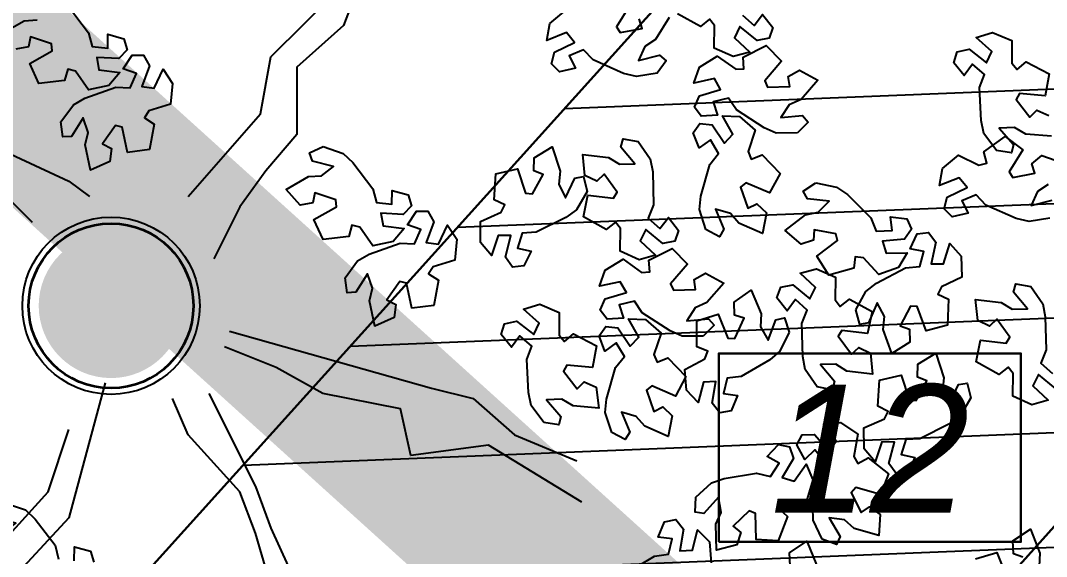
# Model space of a CAD drawing. Extents: x 9555 to 11275, y -8412 to -6382.
# Drawn here: x 10035.56 to 10041.16, y -8093.87 to -8090.94 of the extents above; entities that cross this region are included whole.
import ezdxf
from ezdxf.enums import TextEntityAlignment as Align

# ---------------------------------------------------------------- set-up
doc = ezdxf.new("R2010")
doc.units = 0
doc.header["$MEASUREMENT"] = 0
doc.header["$XCLIPFRAME"] = 2
doc.linetypes.add('TRATTEGGIATA', pattern=[0.75, 0.5, -0.25])
doc.layers.get('0').update_dxf_attribs({"color": 53, "lineweight": 50})
for name, color, linetype in [('02_CAT', 7, 'Continuous'), ('Immagine', 181, 'Continuous'), ('Ril-Albero', 104, 'Continuous'), ('Ril-Fabbr_Retino', 8, 'Continuous')]:
    doc.layers.add(name, color=color, linetype=linetype)
for name, color, linetype, lineweight in [('Fgl.957E_Estratto', 5, 'Continuous', 30), ('Ril-Albero_Tronco', 3, 'Continuous', 35), ('Ril-Fabbr_Container-Prefabbricato', 7, 'Continuous', 30), ('x Area Rilievo', 1, 'Continuous', 15)]:
    doc.layers.add(name, color=color, linetype=linetype, lineweight=lineweight)
doc.styles.add('ArialCorsivo', font='ariali.ttf')
picture_1 = doc.add_image_def('image2.png', size_in_pixel=(4950, 3510))
picture_2 = doc.add_image_def('image3.png', size_in_pixel=(3510, 4950))

# ---------------------------------------------------------------- blocks, each defined once
blk = doc.blocks.new('Prefabb-N')
at = {"layer": 'Ril-Fabbr_Container-Prefabbricato', "color": 6}
blk.add_lwpolyline([(-0.825, -0.5143), (0.825, -0.5143), (0.825, 0.5143), (-0.825, 0.5143)], close=True, dxfattribs=at)
at = {"layer": 'Ril-Fabbr_Container-Prefabbricato', "color": 6, "style": 'ArialCorsivo', "flags": 4}
blk.add_attdef('Nm', text='', height=0.7, dxfattribs=at).set_placement((0, 0), align=Align.MIDDLE)
blk = doc.blocks.new('ALB_PIOPPO')
at = {"layer": 'Ril-Albero'}
for points in [[(0.9818, 0.452), (1, 0.4356), (1.013, 0.4528), (1.029, 0.4327), (1.0233, 0.416), (1.0045, 0.4125), (1.0045, 0.4125), (0.9778, 0.4342), (0.9693, 0.4167), (0.9931, 0.3942), (0.9675, 0.3873), (0.938, 0.4006), (0.9386, 0.4358), (0.9306, 0.4458), (0.9164, 0.4343), (0.9164, 0.4343), (0.8811, 0.4538)], [(-0.122, 0.1295), (-0.2751, 0.2825), (-0.3315, 0.3791), (-0.4282, 0.4677), (-0.4927, 0.5724), (-0.4363, 0.5402), (-0.4041, 0.4758), (-0.3154, 0.4355), (-0.2751, 0.3872), (-0.2268, 0.3469), (-0.1704, 0.2422), (-0.0656, 0.1939), (-0.0333, 0.1698)], [(0.1198, 0.1698), (0.2326, 0.2986), (0.2487, 0.3872), (0.3535, 0.4919), (0.3938, 0.5643), (0.3857, 0.4999), (0.3615, 0.4355), (0.289, 0.3711), (0.289, 0.3389), (0.289, 0.2664), (0.2407, 0.21), (0.2004, 0.1537), (0.1601, 0.0731)], [(-0.0661, 0.4652), (-0.0349, 0.4243), (-0.0295, 0.403), (-0.0052, 0.4003), (-0.0047, 0.422), (0.02, 0.415), (0.0252, 0.3981), (0.012, 0.3843), (0.012, 0.3843), (-0.0223, 0.3862), (-0.019, 0.367), (0.0135, 0.3628), (-0.0032, 0.3422), (-0.035, 0.3357), (-0.0551, 0.3645), (-0.0674, 0.368), (-0.0722, 0.3504), (-0.0722, 0.3504), (-0.1122, 0.3455), (-0.1264, 0.3768), (-0.0916, 0.3965), (-0.0923, 0.4073), (-0.1253, 0.4179), (-0.1282, 0.4026), (-0.1481, 0.3991)], [(-0.1699, 0.4235), (-0.1351, 0.4432), (-0.115, 0.4446)], [(0.8071, 0.4679), (0.7861, 0.4338), (0.7919, 0.4247), (0.8259, 0.4313), (0.8211, 0.4462)], [(0.8677, 0.4481), (0.8467, 0.414), (0.8298, 0.4031), (0.82, 0.3813), (0.8528, 0.3897), (0.8632, 0.381), (0.8493, 0.3618), (0.817, 0.3563), (0.797, 0.3613), (0.7499, 0.3821), (0.7349, 0.3981), (0.7123, 0.3887), (0.7223, 0.3695), (0.6974, 0.3637), (0.6847, 0.376), (0.6895, 0.3944), (0.6895, 0.3944), (0.7205, 0.4094), (0.7083, 0.4246), (0.6778, 0.4125), (0.6825, 0.4386), (0.7071, 0.4597)], [(1.4622, 0.2635), (1.4223, 0.267), (1.405, 0.2772), (1.3811, 0.2762), (1.4034, 0.2507), (1.4002, 0.2375), (1.3768, 0.2413), (1.3574, 0.2677), (1.3529, 0.2878), (1.3504, 0.3392), (1.358, 0.3598), (1.3394, 0.3758), (1.3268, 0.3582), (1.3103, 0.3779), (1.3156, 0.3948), (1.3343, 0.3987), (1.3343, 0.3987), (1.3615, 0.3777), (1.3697, 0.3954), (1.3452, 0.4173), (1.3706, 0.4248), (1.4005, 0.4122), (1.4008, 0.3771), (1.409, 0.3672), (1.423, 0.379), (1.423, 0.379), (1.4587, 0.3605), (1.4527, 0.3266), (1.4128, 0.33), (1.4073, 0.3208), (1.4285, 0.2933), (1.4396, 0.3043), (1.458, 0.2959)], [(1.4599, 0.1364), (1.4276, 0.1308), (1.4076, 0.1359), (1.3605, 0.1566), (1.3455, 0.1727), (1.3229, 0.1632), (1.3329, 0.1441), (1.308, 0.1382), (1.2953, 0.1505), (1.3001, 0.169), (1.3001, 0.169), (1.3311, 0.1839), (1.3189, 0.1991), (1.2884, 0.1871), (1.2931, 0.2132), (1.3177, 0.2342), (1.3493, 0.2187), (1.3617, 0.2216), (1.3574, 0.2394), (1.3574, 0.2394), (1.3901, 0.263), (1.4177, 0.2424), (1.3967, 0.2083), (1.4025, 0.1993), (1.4365, 0.2059), (1.4317, 0.2207), (1.4475, 0.2334), (1.4783, 0.2226)], [(1.4573, 0.1885), (1.4404, 0.1776), (1.4306, 0.1558), (1.4634, 0.1643)], [(1.4687, -0.1287), (1.442, -0.107), (1.4335, -0.1245), (1.4573, -0.147), (1.4317, -0.1539), (1.4022, -0.1405), (1.4028, -0.1054), (1.3948, -0.0954), (1.3806, -0.1068), (1.3806, -0.1068), (1.3453, -0.0874), (1.3521, -0.0536), (1.3919, -0.0581), (1.3976, -0.0489), (1.3772, -0.021), (1.3658, -0.0317), (1.3476, -0.0228), (1.3442, 0.0097), (1.384, 0.0052), (1.4011, -0.0054), (1.425, -0.005), (1.4033, 0.0211), (1.4068, 0.0342), (1.4301, 0.0298), (1.4489, 0.0029), (1.4528, -0.0173), (1.4541, -0.0687), (1.446, -0.0892), (1.4642, -0.1056)], [(0.1842, -0.0396), (0.4985, -0.1282), (0.563, -0.1443), (0.6275, -0.2006), (0.7242, -0.2409)], [(0.7323, -0.3053), (0.5872, -0.2167), (0.4663, -0.2328), (0.4502, -0.1604), (0.3293, -0.1362), (0.2568, -0.096), (0.1762, -0.0637)], [(-0.0092, -0.1201), (-0.0656, -0.3295), (-0.1623, -0.4342), (-0.2751, -0.6677), (-0.4444, -0.8368), (-0.2751, -0.6194), (-0.1784, -0.3778), (-0.0978, -0.2892), (-0.0656, -0.1926)], [(0.152, -0.1362), (0.2245, -0.2812), (0.2487, -0.3456), (0.289, -0.4342), (0.2971, -0.5066), (0.281, -0.5469), (0.2245, -0.3536), (0.2004, -0.2892), (0.1198, -0.2006), (0.0956, -0.1443)], [(-0.0572, -0.3965), (-0.0567, -0.3749), (-0.032, -0.3818), (-0.0268, -0.3987)], [(-0.2002, -0.3977), (-0.222, -0.3733), (-0.1871, -0.3537), (-0.167, -0.3523), (-0.1479, -0.338), (-0.1807, -0.3295), (-0.1856, -0.3169), (-0.1641, -0.3068), (-0.1332, -0.3175), (-0.1181, -0.3316), (-0.0869, -0.3725), (-0.0816, -0.3938)], [(0.8011, -0.4157), (0.8453, -0.3894), (0.867, -0.3864), (0.8725, -0.3625), (0.851, -0.3596), (0.8607, -0.3359), (0.8781, -0.3326), (0.8904, -0.3473), (0.8904, -0.3473), (0.8845, -0.3812), (0.904, -0.3801), (0.9119, -0.3482), (0.9304, -0.3672), (0.9333, -0.3995)], [(1.3444, -0.3937), (1.3775, -0.3839), (1.3922, -0.4212)], [(1.418, -0.3908), (1.4033, -0.3857), (1.4025, -0.3655), (1.4297, -0.3473), (1.4444, -0.3846), (1.443, -0.4047)], [(1.0558, -0.4042), (1.055, -0.384), (1.0822, -0.3658), (1.0969, -0.403)]]:
    blk.add_lwpolyline(points, dxfattribs=at)
for points in [[(1.0673, 0.2686), (1.0345, 0.2683), (1.0156, 0.2765), (0.9725, 0.3045), (0.9602, 0.3228), (0.9364, 0.3171), (0.9432, 0.2965), (0.9177, 0.2947), (0.9071, 0.3089), (0.9148, 0.3264), (0.9148, 0.3264), (0.9478, 0.3361), (0.9382, 0.3531), (0.9061, 0.3461), (0.9149, 0.3711), (0.9426, 0.388), (0.9713, 0.3676), (0.9841, 0.3685), (0.9827, 0.3867), (0.9827, 0.3867), (1.0187, 0.4048), (1.0426, 0.3801), (1.0164, 0.3498), (1.0208, 0.3399), (1.0554, 0.341), (1.053, 0.3564), (1.0706, 0.3664), (1.0993, 0.3508), (1.0731, 0.3205), (1.0547, 0.3124), (1.0415, 0.2925), (1.0752, 0.2956), (1.0841, 0.2854)], [(-0.0781, 0.286), (-0.0586, 0.3123), (-0.0406, 0.3225), (0.0077, 0.34), (0.0296, 0.3388), (0.0395, 0.3613), (0.019, 0.3682), (0.0329, 0.3897), (0.0506, 0.3896), (0.0599, 0.3729), (0.0599, 0.3729), (0.0478, 0.3407), (0.0671, 0.3381), (0.0809, 0.3679), (0.0955, 0.3458), (0.0923, 0.3136), (0.0587, 0.303), (0.0518, 0.2922), (0.0671, 0.2824), (0.0671, 0.2824), (0.0599, 0.2427), (0.0257, 0.2385), (0.0173, 0.2777), (0.0068, 0.2802), (-0.0132, 0.2519), (0.0006, 0.2445), (-0.002, 0.2244), (-0.0318, 0.2109), (-0.0402, 0.2501), (-0.0355, 0.2696), (-0.0435, 0.2922), (-0.0613, 0.2634), (-0.0749, 0.2625)], [(0.9249, 0.1185), (0.9148, 0.1497), (0.917, 0.1702), (0.9309, 0.2197), (0.9446, 0.2369), (0.9321, 0.2579), (0.9145, 0.2453), (0.9052, 0.2691), (0.9156, 0.2835), (0.9345, 0.2813), (0.9345, 0.2813), (0.9537, 0.2527), (0.967, 0.2669), (0.9508, 0.2955), (0.9773, 0.2945), (1.0016, 0.2731), (0.9907, 0.2396), (0.9954, 0.2277), (1.0124, 0.2345), (1.0124, 0.2345), (1.0404, 0.2055), (1.0239, 0.1753), (0.9872, 0.1913), (0.979, 0.1842), (0.9904, 0.1515), (1.0044, 0.1583), (1.0192, 0.1445), (1.0129, 0.1124), (0.9762, 0.1284), (0.963, 0.1436), (0.94, 0.1503), (0.953, 0.119), (0.9459, 0.1074)], [(0.8195, 0.2553), (0.8383, 0.2284), (0.8423, 0.2081), (0.8435, 0.1567), (0.8354, 0.1363), (0.8536, 0.1199), (0.8667, 0.1371), (0.8826, 0.1171), (0.8769, 0.1003), (0.8581, 0.0968), (0.8581, 0.0968), (0.8314, 0.1185), (0.8229, 0.101), (0.8467, 0.0785), (0.8211, 0.0716), (0.7916, 0.0849), (0.7922, 0.1201), (0.7842, 0.1301), (0.77, 0.1187), (0.77, 0.1187), (0.7347, 0.1381), (0.7415, 0.1719), (0.7814, 0.1674), (0.7871, 0.1765), (0.7666, 0.2045), (0.7552, 0.1938), (0.737, 0.2026), (0.7336, 0.2352), (0.7734, 0.2307), (0.7905, 0.22), (0.8144, 0.2204), (0.7928, 0.2465), (0.7962, 0.2596)], [(0.33, 0.2476), (0.361, 0.2368), (0.376, 0.2227), (0.4072, 0.1818), (0.4126, 0.1605), (0.4369, 0.1578), (0.4374, 0.1794), (0.4621, 0.1725), (0.4673, 0.1556), (0.4541, 0.1418), (0.4541, 0.1418), (0.4198, 0.1437), (0.4231, 0.1245), (0.4556, 0.1203), (0.4389, 0.0997), (0.4071, 0.0932), (0.387, 0.122), (0.3747, 0.1255), (0.3699, 0.1079), (0.3699, 0.1079), (0.3299, 0.103), (0.3156, 0.1343), (0.3505, 0.154), (0.3498, 0.1648), (0.3168, 0.1754), (0.3139, 0.1601), (0.294, 0.1566), (0.2722, 0.181), (0.307, 0.2007), (0.3271, 0.202), (0.3462, 0.2163), (0.3134, 0.2248), (0.3085, 0.2375)], [(0.7404, 0.1777), (0.724, 0.1493), (0.7074, 0.1372), (0.6613, 0.1143), (0.6394, 0.113), (0.6322, 0.0896), (0.6533, 0.085), (0.6419, 0.0621), (0.6243, 0.0602), (0.6132, 0.0757), (0.6132, 0.0757), (0.6215, 0.1091), (0.6021, 0.1094), (0.5918, 0.0783), (0.5747, 0.0985), (0.5743, 0.131), (0.6064, 0.1453), (0.6121, 0.1567), (0.5957, 0.1648), (0.5957, 0.1648), (0.5984, 0.205), (0.6319, 0.2131), (0.6447, 0.1751), (0.6554, 0.1738), (0.672, 0.2042), (0.6575, 0.21), (0.6578, 0.2302), (0.6859, 0.247), (0.6986, 0.2091), (0.6962, 0.1891), (0.7067, 0.1676), (0.7212, 0.1983), (0.7345, 0.2007)], [(1.0961, 0.1911), (1.1283, 0.1846), (1.1452, 0.1728), (1.1817, 0.1366), (1.19, 0.1162), (1.2145, 0.1169), (1.212, 0.1384), (1.2373, 0.135), (1.2448, 0.1189), (1.2337, 0.1034), (1.2337, 0.1034), (1.1994, 0.1006), (1.2054, 0.082), (1.2382, 0.0823), (1.2245, 0.0596), (1.1939, 0.0488), (1.17, 0.0746), (1.1573, 0.0763), (1.1549, 0.0582), (1.1549, 0.0582), (1.116, 0.0478), (1.0976, 0.0769), (1.1294, 0.1012), (1.1272, 0.1118), (1.0931, 0.1178), (1.0923, 0.1022), (1.073, 0.096), (1.0481, 0.1171), (1.0799, 0.1414), (1.0996, 0.1456), (1.1165, 0.1624), (1.0829, 0.1662), (1.0763, 0.1781)], [(0.364, 0.0434), (0.3835, 0.0698), (0.4014, 0.08), (0.4498, 0.0975), (0.4717, 0.0963), (0.4816, 0.1188), (0.4611, 0.1257), (0.475, 0.1471), (0.4927, 0.1471), (0.502, 0.1304), (0.502, 0.1304), (0.4899, 0.0982), (0.5092, 0.0956), (0.523, 0.1254), (0.5376, 0.1033), (0.5344, 0.071), (0.5008, 0.0604), (0.4939, 0.0497), (0.5092, 0.0398), (0.5092, 0.0398), (0.502, 0.0002), (0.4678, -0.004), (0.4594, 0.0352), (0.4489, 0.0377), (0.4289, 0.0094), (0.4427, 0.002), (0.4401, -0.0181), (0.4103, -0.0316), (0.4019, 0.0076), (0.4066, 0.0271), (0.3986, 0.0496), (0.3808, 0.0209), (0.3672, 0.02)], [(1.158, -0.0064), (1.1737, 0.0224), (1.1901, 0.035), (1.2355, 0.059), (1.2574, 0.0608), (1.2641, 0.0844), (1.2428, 0.0884), (1.2537, 0.1116), (1.2712, 0.114), (1.2827, 0.0988), (1.2827, 0.0988), (1.2752, 0.0652), (1.2947, 0.0653), (1.3042, 0.0967), (1.3217, 0.0769), (1.3229, 0.0445), (1.2912, 0.0293), (1.2858, 0.0178), (1.3024, 0.0101), (1.3024, 0.0101), (1.3007, -0.0301), (1.2674, -0.0391), (1.2537, -0.0014), (1.243, -0.0004), (1.2271, -0.0312), (1.2417, -0.0366), (1.2419, -0.0568), (1.2142, -0.0743), (1.2006, -0.0367), (1.2025, -0.0167), (1.1915, 0.0045), (1.1778, -0.0265), (1.1645, -0.0292)], [(0.9209, -0.0471), (0.8881, -0.0474), (0.8692, -0.0392), (0.8261, -0.0112), (0.8138, 0.0071), (0.79, 0.0014), (0.7968, -0.0191), (0.7713, -0.0209), (0.7607, -0.0068), (0.7684, 0.0107), (0.7684, 0.0107), (0.8014, 0.0205), (0.7918, 0.0374), (0.7597, 0.0304), (0.7685, 0.0554), (0.7963, 0.0723), (0.8249, 0.0519), (0.8377, 0.0528), (0.8363, 0.071), (0.8363, 0.071), (0.8723, 0.0891), (0.8962, 0.0644), (0.87, 0.0341), (0.8744, 0.0242), (0.909, 0.0253), (0.9066, 0.0407), (0.9242, 0.0507), (0.9529, 0.0351), (0.9267, 0.0048), (0.9083, -0.0032), (0.8951, -0.0232), (0.9289, -0.0201), (0.9377, -0.0303)], [(1.0981, -0.1261), (1.0794, -0.0991), (1.0755, -0.0789), (1.0744, -0.0275), (1.0826, -0.0071), (1.0645, 0.0095), (1.0514, -0.0077), (1.0355, 0.0124), (1.0413, 0.0291), (1.0601, 0.0326), (1.0601, 0.0326), (1.0867, 0.0108), (1.0953, 0.0282), (1.0715, 0.0508), (1.0971, 0.0576), (1.1266, 0.0442), (1.1259, 0.009), (1.1338, -0.001), (1.1481, 0.0104), (1.1481, 0.0104), (1.1833, -0.0092), (1.1764, -0.0429), (1.1366, -0.0383), (1.1309, -0.0475), (1.1512, -0.0755), (1.1626, -0.0648), (1.1808, -0.0737), (1.1841, -0.1063), (1.1443, -0.1016), (1.1273, -0.0909), (1.1034, -0.0912), (1.1249, -0.1174), (1.1214, -0.1305)], [(1.0546, -0.0412), (1.0401, -0.0707), (1.0243, -0.0839), (0.98, -0.1099), (0.9582, -0.1126), (0.9526, -0.1365), (0.974, -0.1396), (0.9641, -0.1632), (0.9467, -0.1664), (0.9345, -0.1516), (0.9345, -0.1516), (0.9406, -0.1178), (0.9212, -0.1187), (0.913, -0.1505), (0.8946, -0.1314), (0.892, -0.0991), (0.9231, -0.0826), (0.928, -0.0708), (0.9111, -0.0639), (0.9111, -0.0639), (0.9111, -0.0236), (0.9439, -0.0133), (0.9592, -0.0503), (0.97, -0.0509), (0.9846, -0.0194), (0.9697, -0.0146), (0.9687, 0.0056), (0.9955, 0.0243), (1.0108, -0.0128), (1.0098, -0.0328), (1.0216, -0.0536), (1.034, -0.022), (1.0472, -0.0187)], [(0.673, -0.1814), (0.6535, -0.1549), (0.6491, -0.1348), (0.6465, -0.0835), (0.6541, -0.0628), (0.6356, -0.0468), (0.6229, -0.0644), (0.6065, -0.0448), (0.6118, -0.0279), (0.6305, -0.0239), (0.6305, -0.0239), (0.6577, -0.0449), (0.6658, -0.0272), (0.6414, -0.0053), (0.6668, 0.0022), (0.6967, -0.0104), (0.697, -0.0456), (0.7052, -0.0554), (0.7191, -0.0436), (0.7191, -0.0436), (0.7549, -0.0621), (0.7489, -0.0961), (0.7089, -0.0926), (0.7035, -0.1019), (0.7246, -0.1293), (0.7357, -0.1183), (0.7542, -0.1267), (0.7583, -0.1592), (0.7184, -0.1556), (0.7011, -0.1454), (0.6773, -0.1464), (0.6995, -0.172), (0.6964, -0.1852)], [(0.7785, -0.1972), (0.7684, -0.166), (0.7706, -0.1455), (0.7845, -0.096), (0.7983, -0.0788), (0.7857, -0.0578), (0.7681, -0.0704), (0.7588, -0.0466), (0.7692, -0.0322), (0.7882, -0.0344), (0.7882, -0.0344), (0.8073, -0.063), (0.8206, -0.0487), (0.8044, -0.0202), (0.8309, -0.0212), (0.8552, -0.0426), (0.8443, -0.076), (0.849, -0.0879), (0.866, -0.0812), (0.866, -0.0812), (0.894, -0.1101), (0.8775, -0.1404), (0.8408, -0.1244), (0.8326, -0.1315), (0.844, -0.1642), (0.858, -0.1574), (0.8728, -0.1712), (0.8665, -0.2033), (0.8298, -0.1872), (0.8166, -0.1721), (0.7936, -0.1654), (0.8066, -0.1967), (0.7995, -0.2082)], [(1.3369, -0.1432), (1.3205, -0.1716), (1.3039, -0.1838), (1.2578, -0.2067), (1.2359, -0.2079), (1.2287, -0.2314), (1.2498, -0.2359), (1.2384, -0.2588), (1.2208, -0.2608), (1.2097, -0.2453), (1.2097, -0.2453), (1.2181, -0.2119), (1.1986, -0.2115), (1.1883, -0.2427), (1.1712, -0.2224), (1.1708, -0.19), (1.2029, -0.1756), (1.2086, -0.1642), (1.1922, -0.1561), (1.1922, -0.1561), (1.1949, -0.1159), (1.2284, -0.1079), (1.2412, -0.1458), (1.2519, -0.1471), (1.2685, -0.1167), (1.2541, -0.1109), (1.2544, -0.0907), (1.2824, -0.0739), (1.2952, -0.1119), (1.2928, -0.1318), (1.3032, -0.1533), (1.3177, -0.1227), (1.331, -0.1202)], [(1.1059, -0.363), (1.0918, -0.3334), (1.0912, -0.3128), (1.0983, -0.2619), (1.1097, -0.2431), (1.0944, -0.2239), (1.0787, -0.2388), (1.0663, -0.2164), (1.0746, -0.2008), (1.0937, -0.2004), (1.0937, -0.2004), (1.1165, -0.2261), (1.1278, -0.2103), (1.108, -0.1842), (1.1343, -0.1816), (1.1613, -0.1996), (1.155, -0.2342), (1.1612, -0.2453), (1.1771, -0.2364), (1.1771, -0.2364), (1.2087, -0.2613), (1.1965, -0.2935), (1.1579, -0.2826), (1.1508, -0.2907), (1.1664, -0.3216), (1.1794, -0.3129), (1.1959, -0.3246), (1.1939, -0.3573), (1.1554, -0.3463), (1.1403, -0.333), (1.1167, -0.3295), (1.1337, -0.3588), (1.1282, -0.3712)], [(0.9096, -0.2975), (0.9337, -0.2752), (0.9532, -0.2685), (1.0039, -0.2601), (1.0252, -0.2653), (1.039, -0.245), (1.0201, -0.2345), (1.0378, -0.2159), (1.0552, -0.2193), (1.0613, -0.2374), (1.0613, -0.2374), (1.0435, -0.2668), (1.062, -0.2729), (1.0809, -0.2461), (1.0913, -0.2705), (1.0822, -0.3016), (1.0473, -0.3059), (1.0385, -0.3152), (1.0518, -0.3277), (1.0518, -0.3277), (1.0374, -0.3653), (1.003, -0.3632), (1.0019, -0.3232), (0.9921, -0.3188), (0.9672, -0.3429), (0.9794, -0.3527), (0.9732, -0.3719), (0.9414, -0.3798), (0.9404, -0.3398), (0.9485, -0.3214), (0.9448, -0.2978), (0.922, -0.3228), (0.9085, -0.3212)]]:
    blk.add_lwpolyline(points, close=True, dxfattribs=at)
at = {"layer": 'Ril-Albero', "const_width": 0.1125, "flags": 128}
blk.add_lwpolyline([(-0.0562, 0, 1), (0.0562, 0, 1)], format="xyb", close=True, dxfattribs=at)
at = {"layer": 'Ril-Albero'}
blk.add_circle((0, 0), 0.1379, dxfattribs=at)
blk = doc.blocks.new('-Fgl. 957E Estratto Foglio Intero_PostFR2')
at = {"layer": 'Immagine'}
image = blk.add_image(picture_1, insert=(9917.2837, -8422.5093), size_in_units=(838.1827, 594.3477), rotation=0.0010902, dxfattribs=at)
image.set_boundary_path([(308.7556, 193.629), (4680.1613, 3410.4582)])
image.dxf.flags = 15
blk = doc.blocks.new('-Fgl. 958 Estratto Foglio Intero_PostFR3')
at = {"layer": 'Immagine'}
image = blk.add_image(picture_2, insert=(9716.786, -8308.1751), size_in_units=(1485.8143, 2095.3791), rotation=-0.0010435, dxfattribs=at)
image.set_boundary_path([(486.98583, 415.04353), (2987.8801, 4584.84325)])
image.dxf.flags = 15
blk = doc.blocks.new('- Fogli_Unione (Estratti_20043_SpostatoComeAll.957E_SuRIL_PostFR1-FR2-FR3 (2021-02-08)')
for name in ['-Fgl. 958 Estratto Foglio Intero_PostFR3', '-Fgl. 957E Estratto Foglio Intero_PostFR2']:
    blk.add_blockref(name, (0, 0))
blk = doc.blocks.new('2493-1_PostFRAZ')
at = {"layer": 'Fgl.957E_Estratto'}
blk.add_lwpolyline([(10195.6942, -7953.1795), (10135.9805, -8006.3759), (10055.535, -8077.6984), (9990.3647, -8150.4869), (10203.2527, -8346.254), (10255.4663, -8393.7893), (10405.8118, -8288.0493), (10404.1647, -8285.6361), (10413.2898, -8279.3305), (10414.982, -8281.6759), (10491.4827, -8229.1402), (10489.6587, -8226.4965), (10499.645, -8220.0015), (10501.4234, -8222.0981), (10579.3442, -8168.0706), (10701.5972, -8098.1196)], dxfattribs=at)
at = {"layer": '02_CAT'}
blk.add_blockref('- Fogli_Unione (Estratti_20043_SpostatoComeAll.957E_SuRIL_PostFR1-FR2-FR3 (2021-02-08)', (2.4006, 6.7638), dxfattribs=at)

msp = doc.modelspace()

# ---------------------------------------------------------------- hatches: boundary and pattern name
at = {"layer": 'Ril-Fabbr_Retino'}
h = msp.add_hatch(dxfattribs=at)
h.set_pattern_fill('ANSI31', color=256, scale=5, angle=317.29473, style=0)
h.paths.add_polyline_path([(10040.2443, -8089.5215), (10043.9377, -8092.8517), (10039.9466, -8097.2781), (10036.2532, -8093.9479)])

# ---------------------------------------------------------------- linework, layer by layer
at = {"layer": 'Ril-Albero_Tronco'}
msp.add_circle((10036.0543, -8092.4988), 0.45, dxfattribs=at)
at = {"layer": 'Ril-Fabbr_Container-Prefabbricato'}
msp.add_lwpolyline([(10040.2443, -8089.5215), (10043.9377, -8092.8517), (10039.9466, -8097.2781), (10036.2532, -8093.9479)], close=True, dxfattribs=at)
at = {"layer": 'x Area Rilievo', "linetype": 'TRATTEGGIATA', "lineweight": 0, "ltscale": 10, "const_width": 1}
msp.add_lwpolyline([(10561.0715, -7840.3909), (10415.9462, -7709.1471), (10326.9598, -7738.7913), (10288.9964, -7748.9316), (10283.8948, -7766.3993), (10280.7365, -7779.0831), (10263.2485, -7802.2957), (10149.9881, -7927.5355), (10182.712, -7957.1294), (10084.0372, -8066.2409), (10054.0645, -8039.1351), (10024.5047, -8071.8213), (10019.775, -8077.0513), (10070.4086, -8122.8417), (10149.8779, -8034.9679), (10222.804, -8100.9185), (10229.3424, -8093.5288), (10229.3424, -8093.5288), (10397.8877, -7907.1567), (10402.9783, -7911.7604), (10454.4405, -7958.3002)], close=True, dxfattribs=at)

# ---------------------------------------------------------------- block references
at = {"layer": '02_CAT'}
msp.add_blockref('2493-1_PostFRAZ', (0, 0), dxfattribs=at)
at = {"layer": 'Ril-Albero', "xscale": 3.512068720179312, "yscale": 3.512068720179312, "zscale": 3.512068720179312}
msp.add_blockref('ALB_PIOPPO', (10036.0543, -8092.4988), dxfattribs=at)
at = {"layer": 'Ril-Fabbr_Container-Prefabbricato'}
ref = msp.add_blockref('Prefabb-N', (10040.1985, -8093.2738), dxfattribs=at)
ref.add_attrib('Nm', '12', dxfattribs={"height": 0.7, "style": 'ArialCorsivo'}).set_placement((10040.1985, -8093.2738), align=Align.MIDDLE)

doc.saveas('drawing.dxf')
